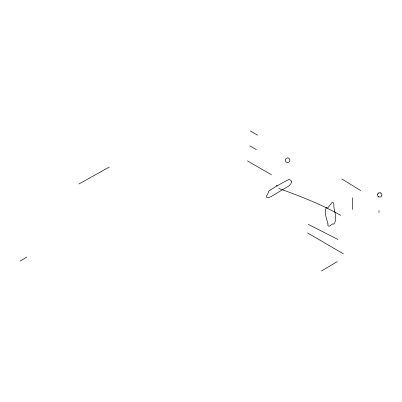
<?xml version="1.0" encoding="UTF-8"?>
<svg xmlns="http://www.w3.org/2000/svg" width="402" height="402" viewBox="0 0 402 402"><rect width="100%" height="100%" fill="white"/><g stroke="black" fill="none" stroke-linecap="round" stroke-linejoin="round"><path stroke-width="0.6" d="M377.498 194.583L378.021 193.483M377.503 194.553C376.87 197.347 381.533 198.191 381.87 195.302M381.865 195.332C382.287 193.759 380.242 192.045 378.689 192.965M378.011 193.498L378.739 192.94M288.837 162.147C291.51 160.659 288.892 156.554 286.41 158.222C283.676 159.554 286.013 163.815 288.596 162.287M20.1 261.109L26.803 257.109M321.454 271.008L337.278 261.612M78.928 184L109.249 167.051M278.903 188.488C300.073 196.106 321.198 204.256 340.806 215.392M308.314 224.396L337.956 239.476M380.629 192.94L380.955 193.126M378.739 196.945L378.418 196.759M250.335 130.992L257.617 135.198M249.883 145.881L256.436 149.665M247.411 160.875L271.531 174.805M276.189 185.312L277.214 185.905M307.57 232.954L343.408 253.838M341.811 178.94L360.745 190.608M378.986 210.588L378.986 212.507M352.519 197.734L352.519 209.487M291.586 181.588L290.998 183.583L289.35 185.684L271.189 196.513L268.767 197.568L266.581 197.387L266.461 196.06L268.732 191.985L268.456 191.292L274.586 187.302L282.913 182.583A280.048 170.91 -63 0 1 289.038 179.413L290.872 180.317L291.586 181.588M327.977 223.909L327.836 225.607C329.982 228.256 331.6 222.512 333.906 224.1C338.449 217.618 333.173 210.854 333.906 204.151L333.092 202.518L332.198 202.317L328.178 207.422L327.148 208.07L326.148 207.628C324.052 213.186 326.67 218.598 327.977 223.909"/></g></svg>
